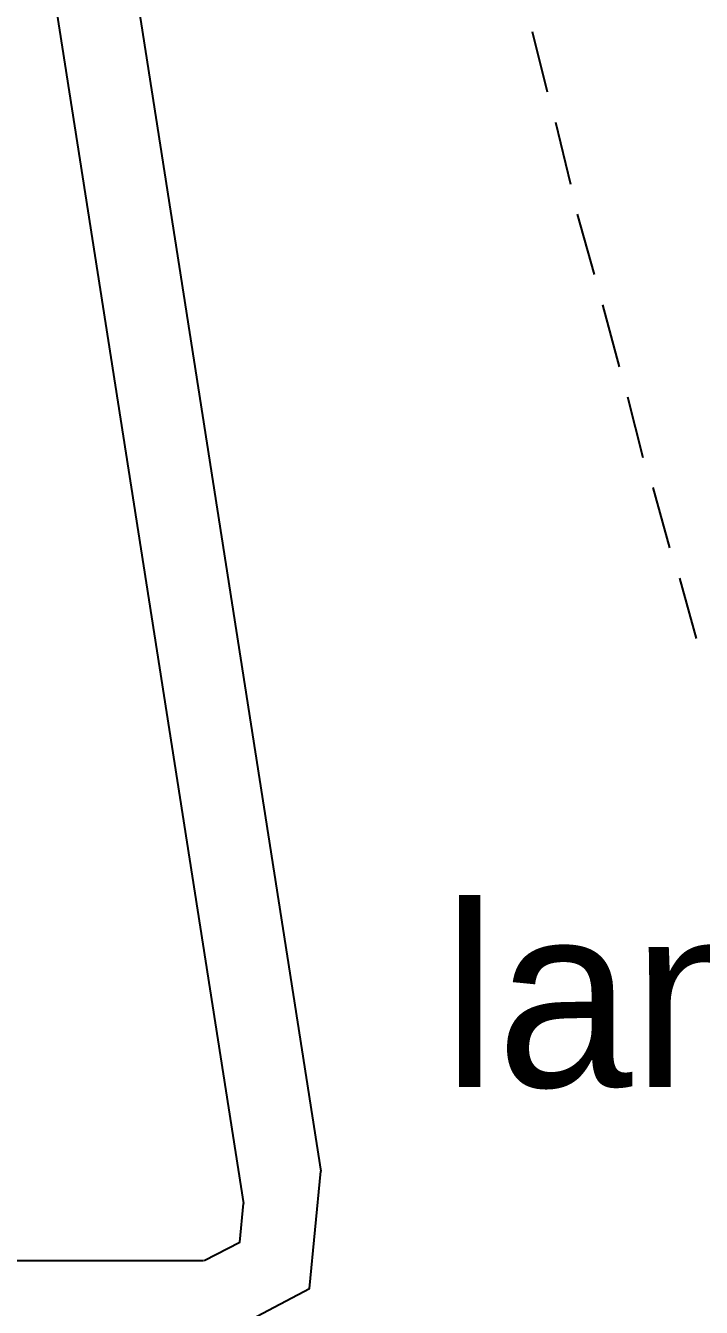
# Model space of a CAD drawing. Header units: feet. Extents: x -84 to 198, y -22 to 181.
# Drawn here: x 11.71 to 17.08, y 26.86 to 37.05 of the extents above; entities that cross this region are included whole.
import ezdxf
from ezdxf.enums import TextEntityAlignment as Align

# ---------------------------------------------------------------- set-up
doc = ezdxf.new("R2010")
doc.units = ezdxf.units.FT
doc.layers.add('A-LINEA', color=7, linetype='CONTINUOUS')
doc.layers.add('A-TEXTO-PDF', color=3, linetype='CONTINUOUS')

msp = doc.modelspace()

# ---------------------------------------------------------------- linework, layer by layer
at = {"layer": 'A-LINEA'}
for p, q in [((10.2646, 47.9422), (13.4397, 27.6827)), ((10.9288, 47.8851), (14.0546, 27.9403)), ((15.7333, 37.0044), (15.8533, 36.5244)), ((15.92, 36.2844), (16.04, 35.7911)), ((16.0933, 35.5511), (16.2267, 35.0711)), ((16.2933, 34.8311), (16.4267, 34.3378)), ((16.4933, 34.0978), (16.6133, 33.6178)), ((16.6933, 33.3778), (16.8267, 32.8978)), ((16.9067, 32.6578), (17.04, 32.1778)), ((-0.5467, 27.2311), (13.12, 27.2311))]:
    msp.add_line(p, q, dxfattribs=at)
for points in [[(13.1267, 26.5644), (13.9648, 27.0076), (14.0551, 27.9416)], [(13.1267, 27.2311), (13.4097, 27.3768), (13.4403, 27.684)]]:
    msp.add_lwpolyline(points, dxfattribs=at)

# ---------------------------------------------------------------- texts
at = {"layer": 'A-TEXTO-PDF'}
msp.add_text('lanai', height=1.45, dxfattribs=at).set_placement((17.0697, 28.6107), align=Align.CENTER)

doc.saveas('drawing.dxf')
